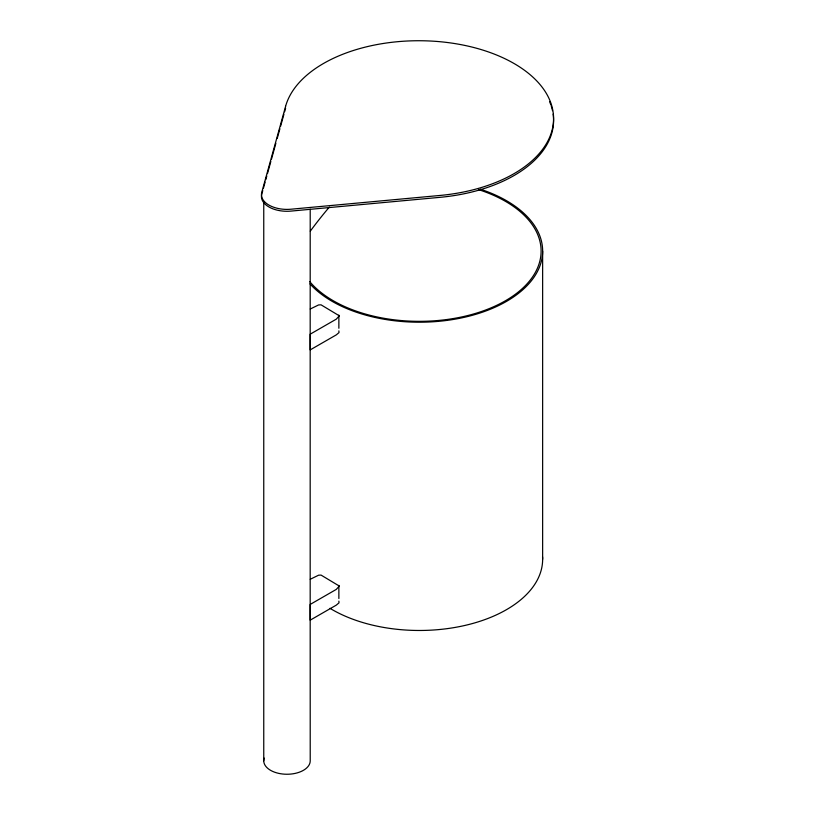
<?xml version="1.0" encoding="UTF-8"?>
<svg xmlns="http://www.w3.org/2000/svg" width="815" height="815" viewBox="0 0 815 815"><rect width="100%" height="100%" fill="white"/><g stroke="black" fill="none" stroke-linecap="round" stroke-linejoin="round"><path stroke-width="1.22" d="M310.209 209.211L310.179 349.91L336.279 334.884L339.009 332.581L338.867 330.88M262.776 190.578L261.768 194.214A25.54 14.741 0 0 0 291.016 211.095L440.049 197.332A134.832 77.843 0 0 0 553.13 114.08M263.449 188.153L265.12 182.091M265.792 179.667L266.8 176.03M267.473 173.605L270.835 161.492M271.507 159.068L275.867 143.308M277.212 138.469L279.902 128.77M280.574 126.345L283.926 114.232M284.598 111.808L285.607 108.171M310.26 309.007L318.614 304.932L321.059 304.841L339.325 315.812L336.279 319.154L310.179 334.191L310.179 620.174L336.279 605.138L339.009 602.835L338.867 601.134M310.26 579.261L318.614 575.186L321.059 575.095L339.325 586.067L336.279 589.408L310.179 604.445L310.22 760.843A23.228 13.407 0 0 1 284.588 774.179A23.228 13.407 0 0 1 264.254 758.093M542.637 251.051L542.637 559.304M338.867 315.15L338.867 328.262M338.867 585.414L338.867 598.516M263.754 201.621L263.754 760.843M542.566 556.849A123.279 71.17 0 0 1 467.036 624.942A123.279 71.17 0 0 1 329.983 608.316M480.32 189.182A123.279 71.17 0 0 1 504.831 302.334A123.279 71.17 0 0 1 309.934 283.824M478.436 189.589A121.741 70.284 0 0 1 502.998 302.12A121.741 70.284 0 0 1 309.771 281.654M549.605 101.712A134.832 77.843 0 0 1 550.909 105.043M551.286 106.164A134.832 77.843 0 0 1 552.509 110.677M310.281 231.165A277.375 160.137 -60 0 1 329.341 207.081M285.607 106.286L261.768 192.32A25.54 14.741 0 0 0 291.016 209.211L440.049 195.447A134.832 77.843 0 0 0 553.395 114.467A134.832 77.843 0 0 0 425.878 40.842A134.832 77.843 0 0 0 285.607 106.286"/></g></svg>
